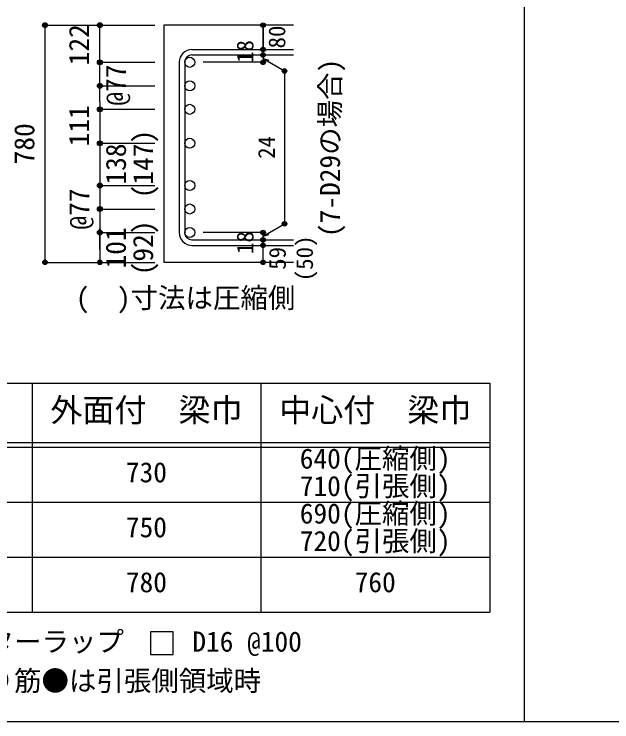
# Model space of a CAD drawing. Units: millimetres at full size, sheet at 1:30, with parts at other scales. Extents: x -5973 to 5954, y -4195 to 4201.
# Drawn here: x -2797 to -837, y -4195 to -1877 of the extents above; entities that cross this region are included whole.
import ezdxf
from ezdxf.enums import TextEntityAlignment as Align

# ---------------------------------------------------------------- set-up
doc = ezdxf.new("R2010")
doc.units = ezdxf.units.MM
doc.header["$LTSCALE"] = 30
doc.header["$PDMODE"] = 32
doc.header["$PDSIZE"] = 15
for name, color, linetype in [('0-1_躯体線', 2, 'Continuous'), ('0-5_基礎梁筋', 7, 'Continuous'), ('0-6_スタラップ筋', 7, 'Continuous'), ('0-7_文字', 4, 'Continuous'), ('0-D_寸法', 4, 'Continuous'), ('6-7_文字', 7, 'Continuous'), ('6-E_枠', 7, 'Continuous'), ('F-0_枠', 6, 'Continuous')]:
    doc.layers.add(name, color=color, linetype=linetype)
doc.styles.add('ＭＳ ゴシック', font='')
doc.styles.get('ＭＳ ゴシック').set_extended_font_data('MS Gothic')

msp = doc.modelspace()

# ---------------------------------------------------------------- linework, layer by layer
at = {"layer": '0-1_躯体線'}
for p, q in [((-1880.8, -1912.94), (-2305.8, -1912.94)), ((-2305.8, -1912.94), (-2305.8, -2689.94)), ((-1880.8, -2689.94), (-2305.8, -2689.94))]:
    msp.add_line(p, q, dxfattribs=at)
at = {"layer": '0-5_基礎梁筋', "color": 3}
for centre in [(-2221.3, -2034.63), (-2221.3, -2111.63), (-2221.3, -2188.63), (-2221.3, -2299.94), (-2221.3, -2438.24), (-2221.3, -2515.24), (-2221.3, -2592.24)]:
    msp.add_circle(centre, 16.5, dxfattribs=at)
at = {"layer": '0-6_スタラップ筋'}
for p, q in [((-2213.8, -1992.63), (-1880.8, -1992.63)), ((-2213.8, -2010.63), (-1880.8, -2010.63)), ((-2255.8, -2034.63), (-2255.8, -2592.24)), ((-2237.8, -2034.63), (-2237.8, -2592.24)), ((-2213.8, -2616.24), (-1880.8, -2616.24)), ((-2213.8, -2634.24), (-1880.8, -2634.24))]:
    msp.add_line(p, q, dxfattribs=at)
for centre, radius, start, end in [((-2213.8, -2034.63), 42, 90, 180), ((-2213.8, -2034.63), 24, 90, 180), ((-2213.8, -2592.24), 42, 180, 270), ((-2213.8, -2592.24), 24, 180, 270)]:
    msp.add_arc(centre, radius, start, end, dxfattribs=at)
at = {"layer": '0-D_寸法'}
for p, q in [((-2695.8, -1912.94), (-2515.8, -1912.94)), ((-2695.8, -1912.94), (-2515.8, -1912.94)), ((-2695.8, -1912.94), (-2695.8, -2689.94)), ((-2515.8, -1912.94), (-2335.8, -1912.94)), ((-2515.8, -1912.94), (-2335.8, -1912.94)), ((-2515.8, -2164.13), (-2515.8, -1912.94)), ((-1980.8, -1992.63), (-1980.8, -1912.94)), ((-1980.8, -1912.94), (-1980.8, -1992.63)), ((-1980.8, -2010.63), (-1980.8, -1992.63)), ((-1980.8, -2010.63), (-1980.8, -2034.63)), ((-2515.8, -2034.63), (-2335.8, -2034.63)), ((-2515.8, -2034.63), (-2335.8, -2034.63)), ((-1980.8, -2034.63), (-2176.89, -2034.63)), ((-1980.8, -2022.63), (-1910.74, -2063.08)), ((-1980.8, -2022.63), (-1961.48, -2027.81)), ((-1910.74, -2063.08), (-1910.74, -2563.79)), ((-2515.8, -2111.63), (-2335.8, -2111.63)), ((-2515.8, -2164.13), (-2515.8, -2689.94)), ((-2515.8, -2188.63), (-2335.8, -2188.63)), ((-2515.8, -2299.94), (-2335.8, -2299.94)), ((-2515.8, -2438.24), (-2335.8, -2438.24)), ((-2515.8, -2515.24), (-2335.8, -2515.24)), ((-1980.8, -2604.24), (-1910.74, -2563.79)), ((-2515.8, -2648.21), (-2515.8, -2578.74)), ((-2515.8, -2592.24), (-2335.8, -2592.24)), ((-1980.8, -2592.24), (-2176.89, -2592.24)), ((-1980.8, -2616.24), (-1980.8, -2592.24)), ((-1980.8, -2604.24), (-1961.48, -2599.06)), ((-1980.8, -2634.24), (-1980.8, -2616.24)), ((-1980.8, -2689.94), (-1980.8, -2634.24)), ((-2695.8, -2689.94), (-2515.8, -2689.94)), ((-2515.8, -2689.94), (-2335.8, -2689.94))]:
    msp.add_line(p, q, dxfattribs=at)
for centre, radius in [((-2695.8, -1912.94), 8), ((-2695.8, -1912.94), 7.2), ((-2695.8, -1912.94), 6.4), ((-2695.8, -1912.94), 5.6), ((-2695.8, -1912.94), 4.8), ((-2695.8, -1912.94), 4), ((-2695.8, -1912.94), 3.2), ((-2695.8, -1912.94), 2.4), ((-2695.8, -1912.94), 1.6), ((-2695.8, -1912.94), 0.8), ((-2515.8, -1912.94), 8), ((-2515.8, -1912.94), 7.2), ((-2515.8, -1912.94), 6.4), ((-2515.8, -1912.94), 5.6), ((-2515.8, -1912.94), 4.8), ((-2515.8, -1912.94), 4), ((-2515.8, -1912.94), 3.2), ((-2515.8, -1912.94), 2.4), ((-2515.8, -1912.94), 1.6), ((-2515.8, -1912.94), 0.8), ((-1980.8, -1912.94), 4), ((-1980.8, -1912.94), 3.6), ((-1980.8, -1912.94), 3.2), ((-1980.8, -1912.94), 2.8), ((-1980.8, -1912.94), 2.4), ((-1980.8, -1912.94), 2), ((-1980.8, -1912.94), 1.6), ((-1980.8, -1912.94), 1.2), ((-1980.8, -1912.94), 0.8), ((-1980.8, -1912.94), 0.4), ((-1980.8, -1992.63), 4), ((-1980.8, -1992.63), 3.6), ((-1980.8, -1992.63), 3.2), ((-1980.8, -1992.63), 2.8), ((-1980.8, -1992.63), 2.4), ((-1980.8, -1992.63), 2), ((-1980.8, -1992.63), 1.6), ((-1980.8, -1992.63), 1.2), ((-1980.8, -1992.63), 0.8), ((-1980.8, -1992.63), 0.4), ((-1980.8, -2010.63), 4), ((-1980.8, -2010.63), 3.6), ((-1980.8, -2010.63), 3.2), ((-1980.8, -2010.63), 2.8), ((-1980.8, -2010.63), 2.4), ((-1980.8, -2010.63), 2), ((-1980.8, -2010.63), 1.6), ((-1980.8, -2010.63), 1.2), ((-1980.8, -2010.63), 0.8), ((-1980.8, -2010.63), 0.4), ((-2515.8, -2034.63), 8), ((-2515.8, -2034.63), 7.2), ((-2515.8, -2034.63), 6.4), ((-2515.8, -2034.63), 5.6), ((-2515.8, -2034.63), 4.8), ((-2515.8, -2034.63), 4), ((-2515.8, -2034.63), 3.2), ((-2515.8, -2034.63), 2.4), ((-2515.8, -2034.63), 1.6), ((-2515.8, -2034.63), 0.8), ((-1980.8, -2034.63), 4), ((-1980.8, -2034.63), 3.6), ((-1980.8, -2034.63), 3.2), ((-1980.8, -2034.63), 2.8), ((-1980.8, -2034.63), 2.4), ((-1980.8, -2034.63), 2), ((-1980.8, -2034.63), 1.6), ((-1980.8, -2034.63), 1.2), ((-1980.8, -2034.63), 0.8), ((-1980.8, -2034.63), 0.4), ((-1910.74, -2063.08), 4), ((-1910.74, -2063.08), 3.6), ((-1910.74, -2063.08), 3.2), ((-1910.74, -2063.08), 2.8), ((-1910.74, -2063.08), 2.4), ((-1910.74, -2063.08), 2), ((-1910.74, -2063.08), 1.6), ((-1910.74, -2063.08), 1.2), ((-1910.74, -2063.08), 0.8), ((-1910.74, -2063.08), 0.4), ((-2515.8, -2111.63), 8), ((-2515.8, -2111.63), 7.2), ((-2515.8, -2111.63), 6.4), ((-2515.8, -2111.63), 5.6), ((-2515.8, -2111.63), 4.8), ((-2515.8, -2111.63), 4), ((-2515.8, -2111.63), 3.2), ((-2515.8, -2111.63), 2.4), ((-2515.8, -2111.63), 1.6), ((-2515.8, -2111.63), 0.8), ((-2515.8, -2188.63), 8), ((-2515.8, -2188.63), 7.2), ((-2515.8, -2188.63), 6.4), ((-2515.8, -2188.63), 5.6), ((-2515.8, -2188.63), 4.8), ((-2515.8, -2188.63), 4), ((-2515.8, -2188.63), 3.2), ((-2515.8, -2188.63), 2.4), ((-2515.8, -2188.63), 1.6), ((-2515.8, -2188.63), 0.8), ((-2515.8, -2299.94), 8), ((-2515.8, -2299.94), 7.2), ((-2515.8, -2299.94), 6.4), ((-2515.8, -2299.94), 5.6), ((-2515.8, -2299.94), 4.8), ((-2515.8, -2299.94), 4), ((-2515.8, -2299.94), 3.2), ((-2515.8, -2299.94), 2.4), ((-2515.8, -2299.94), 1.6), ((-2515.8, -2299.94), 0.8), ((-2515.8, -2438.24), 8), ((-2515.8, -2438.24), 7.2), ((-2515.8, -2438.24), 6.4), ((-2515.8, -2438.24), 5.6), ((-2515.8, -2438.24), 4.8), ((-2515.8, -2438.24), 4), ((-2515.8, -2438.24), 3.2), ((-2515.8, -2438.24), 2.4), ((-2515.8, -2438.24), 1.6), ((-2515.8, -2438.24), 0.8), ((-2515.8, -2515.24), 8), ((-2515.8, -2515.24), 7.2), ((-2515.8, -2515.24), 6.4), ((-2515.8, -2515.24), 5.6), ((-2515.8, -2515.24), 4.8), ((-2515.8, -2515.24), 4), ((-2515.8, -2515.24), 3.2), ((-2515.8, -2515.24), 2.4), ((-2515.8, -2515.24), 1.6), ((-2515.8, -2515.24), 0.8), ((-1910.74, -2563.79), 4), ((-1910.74, -2563.79), 3.6), ((-1910.74, -2563.79), 3.2), ((-1910.74, -2563.79), 2.8), ((-1910.74, -2563.79), 2.4), ((-1910.74, -2563.79), 2), ((-1910.74, -2563.79), 1.6), ((-1910.74, -2563.79), 1.2), ((-1910.74, -2563.79), 0.8), ((-1910.74, -2563.79), 0.4), ((-2515.8, -2592.24), 8), ((-2515.8, -2592.24), 7.2), ((-2515.8, -2592.24), 6.4), ((-2515.8, -2592.24), 5.6), ((-2515.8, -2592.24), 4.8), ((-2515.8, -2592.24), 4), ((-2515.8, -2592.24), 3.2), ((-2515.8, -2592.24), 2.4), ((-2515.8, -2592.24), 1.6), ((-2515.8, -2592.24), 0.8), ((-1980.8, -2592.24), 4), ((-1980.8, -2592.24), 3.6), ((-1980.8, -2592.24), 3.2), ((-1980.8, -2592.24), 2.8), ((-1980.8, -2592.24), 2.4), ((-1980.8, -2592.24), 2), ((-1980.8, -2592.24), 1.6), ((-1980.8, -2592.24), 1.2), ((-1980.8, -2592.24), 0.8), ((-1980.8, -2592.24), 0.4), ((-1980.8, -2616.24), 4), ((-1980.8, -2616.24), 3.6), ((-1980.8, -2616.24), 3.2), ((-1980.8, -2616.24), 2.8), ((-1980.8, -2616.24), 2.4), ((-1980.8, -2616.24), 2), ((-1980.8, -2616.24), 1.6), ((-1980.8, -2616.24), 1.2), ((-1980.8, -2616.24), 0.8), ((-1980.8, -2616.24), 0.4), ((-1980.8, -2634.24), 4), ((-1980.8, -2634.24), 3.6), ((-1980.8, -2634.24), 3.2), ((-1980.8, -2634.24), 2.8), ((-1980.8, -2634.24), 2.4), ((-1980.8, -2634.24), 2), ((-1980.8, -2634.24), 1.6), ((-1980.8, -2634.24), 1.2), ((-1980.8, -2634.24), 0.8), ((-1980.8, -2634.24), 0.4), ((-2695.8, -2689.94), 7.2), ((-2695.8, -2689.94), 6.4), ((-2695.8, -2689.94), 5.6), ((-2695.8, -2689.94), 4.8), ((-2695.8, -2689.94), 4), ((-2695.8, -2689.94), 3.2), ((-2695.8, -2689.94), 2.4), ((-2695.8, -2689.94), 1.6), ((-2695.8, -2689.94), 0.8), ((-2515.8, -2689.94), 7.2), ((-2515.8, -2689.94), 6.4), ((-2515.8, -2689.94), 5.6), ((-2515.8, -2689.94), 4.8), ((-2515.8, -2689.94), 4), ((-2515.8, -2689.94), 3.2), ((-2515.8, -2689.94), 2.4), ((-2515.8, -2689.94), 1.6), ((-2515.8, -2689.94), 0.8), ((-1980.8, -2689.94), 4), ((-1980.8, -2689.94), 3.6), ((-1980.8, -2689.94), 3.2), ((-1980.8, -2689.94), 2.8), ((-1980.8, -2689.94), 2.4), ((-1980.8, -2689.94), 2), ((-1980.8, -2689.94), 1.6), ((-1980.8, -2689.94), 1.2), ((-1980.8, -2689.94), 0.8), ((-1980.8, -2689.94), 0.4)]:
    msp.add_circle(centre, radius, dxfattribs=at)
at = {"layer": '0-D_寸法', "color": 7}
for p in [(-2695.8, -1912.94), (-2695.8, -1912.94), (-2515.8, -1912.94), (-1980.8, -1912.94), (-1980.8, -1992.63), (-1980.8, -2010.63), (-2515.8, -2034.63), (-1980.8, -2034.63), (-1910.74, -2063.08), (-2515.8, -2111.63), (-2515.8, -2111.63), (-2515.8, -2188.63), (-2515.8, -2188.63), (-2515.8, -2299.94), (-2515.8, -2299.94), (-2515.8, -2438.24), (-2515.8, -2438.24), (-2515.8, -2515.24), (-2515.8, -2515.24), (-1910.74, -2563.79), (-2515.8, -2592.24), (-2515.8, -2592.24), (-1980.8, -2592.24), (-1980.8, -2616.24), (-1980.8, -2634.24), (-2695.8, -2689.94), (-2695.8, -2689.94), (-2515.8, -2689.94), (-1980.8, -2689.94)]:
    msp.add_point(p, dxfattribs=at)
at = {"layer": '6-7_文字'}
msp.add_lwpolyline([(-2350.36, -3974.97), (-2275.36, -3974.97), (-2275.36, -3899.97), (-2350.36, -3899.97)], close=True, dxfattribs=at)
at = {"layer": '6-E_枠', "color": 3}
for p, q in [((-3400.52, -3085.43), (-1238, -3085.43)), ((-1238, -3085.43), (-1238, -3835.43)), ((-3400.52, -3835.43), (-1238, -3835.43))]:
    msp.add_line(p, q, dxfattribs=at)
at = {"layer": '6-E_枠'}
for p, q in [((-2738, -3085.43), (-2738, -3835.43)), ((-1988, -3085.43), (-1988, -3835.43)), ((-3400.52, -3280.43), (-1238, -3280.43)), ((-3400.52, -3295.43), (-1238, -3295.43)), ((-3400.52, -3475.43), (-1238, -3475.43)), ((-3400.52, -3655.43), (-1238, -3655.43))]:
    msp.add_line(p, q, dxfattribs=at)
at = {"layer": 'F-0_枠', "color": 2}
msp.add_line((-1124.64, 4201.15), (-1124.64, -4195.24), dxfattribs=at)
at = {"layer": 'F-0_枠'}
msp.add_line((5954.1, -4195.24), (-5972.88, -4195.24), dxfattribs=at)

# ---------------------------------------------------------------- texts
at = {"layer": '0-7_文字', "color": 7, "style": 'ＭＳ ゴシック'}
msp.add_text('(7-D29の場合)', height=65.98, rotation=90, dxfattribs=at).set_placement((-1708.91, -2607.32), align=Align.BOTTOM_LEFT)
at = {"layer": '0-7_文字', "style": 'ＭＳ ゴシック'}
msp.add_text('(  )寸法は圧縮側', height=65.98, dxfattribs=at).set_placement((-2594.59, -2859.18), align=Align.BOTTOM_LEFT)
at = {"layer": '0-D_寸法', "style": 'ＭＳ ゴシック'}
for s, height, p in [('122', 65.98, (-2531.53, -2044.38)), ('80', 54.99, (-1891.44, -1989.16)), ('18', 54.99, (-1995.8, -2036.63)), ('@77', 65.98, (-2410.8, -2176.63)), ('111', 65.98, (-2531.58, -2309.75)), ('780', 65.98, (-2710.8, -2368.94)), ('(147)', 65.98, (-2321.43, -2480.21)), ('24', 54.99, (-1925.74, -2350.94)), ('138', 65.98, (-2410.54, -2435.21)), ('@77', 65.98, (-2530.8, -2582.74)), ('(92)', 65.98, (-2321.64, -2732.42)), ('101', 65.98, (-2410.76, -2709.92)), ('18', 54.99, (-1995.8, -2662.74)), ('(50)', 54.99, (-1800.76, -2751.83)), ('59', 54.99, (-1889.88, -2714.33))]:
    msp.add_text(s, height=height, rotation=90, dxfattribs=at).set_placement(p, align=Align.BOTTOM_LEFT)
at = {"layer": '6-7_文字', "color": 2, "style": 'ＭＳ ゴシック'}
for s, p in [('外面付\u3000梁巾', (-2678, -3235.43)), ('中心付\u3000梁巾', (-1928, -3235.43))]:
    msp.add_text(s, height=76.98, dxfattribs=at).set_placement(p, align=Align.BOTTOM_LEFT)
at = {"layer": '6-7_文字', "style": 'ＭＳ ゴシック'}
for s, p in [('640(圧縮側)', (-1860.5, -3385.43)), ('730', (-2430.5, -3430.43)), ('710(引張側)', (-1860.5, -3475.43)), ('690(圧縮側)', (-1860.5, -3565.43)), ('750', (-2430.5, -3610.43)), ('720(引張側)', (-1860.5, -3655.43)), ('780', (-2430.5, -3790.43)), ('760', (-1680.5, -3790.43)), ('※ 基礎梁スターラップ     D16 @100', (-3381.96, -3985.01)), ('※ 柱型立上り筋●は引張側領域時', (-3381.96, -4113.51))]:
    msp.add_text(s, height=65.98, dxfattribs=at).set_placement(p, align=Align.BOTTOM_LEFT)

doc.saveas('drawing.dxf')
